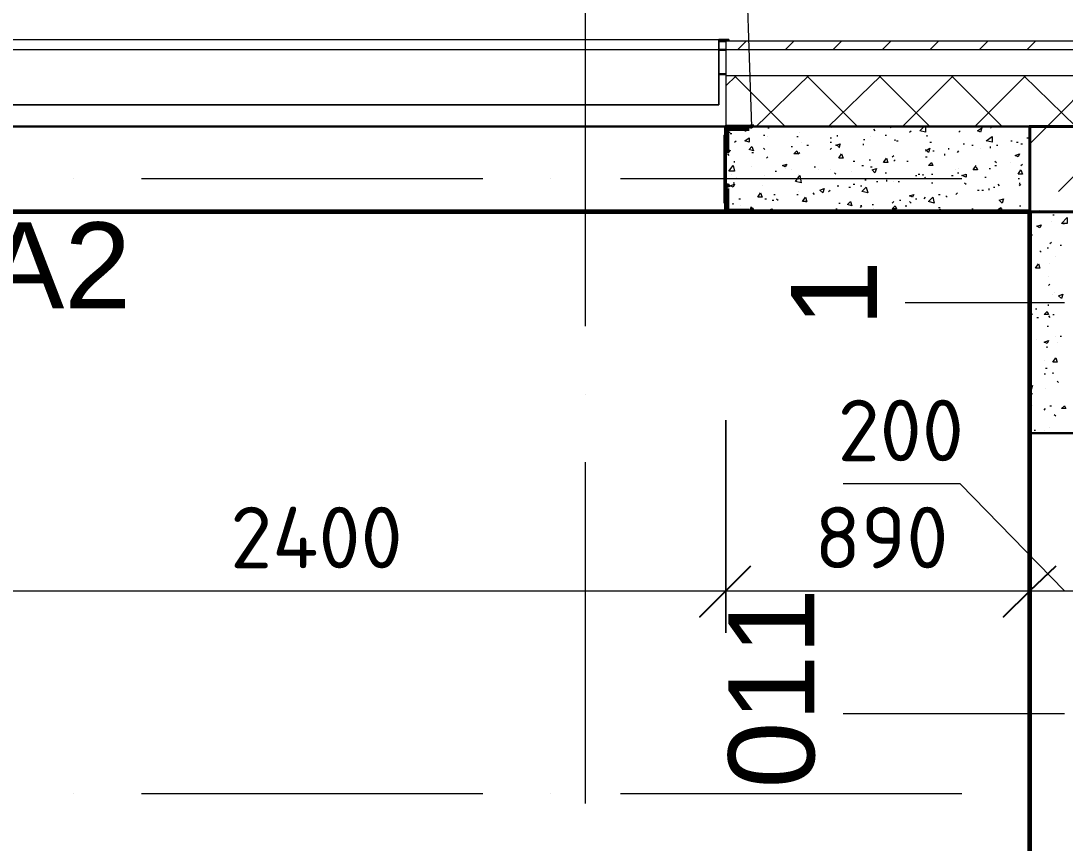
# Model space of a CAD drawing. Header units: millimetres. Extents: x -84737 to 172119, y -43083 to 59399.
# Drawn here: x 22753 to 25810, y 50933 to 53338 of the extents above; entities that cross this region are included whole.
import ezdxf

# ---------------------------------------------------------------- set-up
doc = ezdxf.new("R2010")
doc.units = ezdxf.units.MM
for name, color, linetype, lineweight in [('11) Плинтус ПЛ-2', 70, 'Continuous', 30), ('15) Штукатурка стен СТ-1.1', 161, 'Continuous', 60), ('16) Краска СТ-1.1 стена', 5, 'Continuous', 60), ('20) Шпакл. баз. фин Стена', 40, 'Continuous', 60), ('4) Плинтус ПЛ-3', 3, 'Continuous', 30)]:
    doc.layers.add(name, color=color, linetype=linetype, lineweight=lineweight)
for name, color, linetype in [('PDF _Марки', 7, 'Continuous'), ('PDF _Обобщенные модели', 7, 'Continuous'), ('PDF _Окна', 7, 'Continuous'), ('PDF _Оси', 7, 'Continuous'), ('PDF _Размеры-100', 7, 'Continuous'), ('PDF _Стены', 7, 'Continuous'), ('PDF _Текст', 7, 'Continuous')]:
    doc.layers.add(name, color=color, linetype=linetype)
doc.styles.add('PDF GOSTCommon', font='arial.ttf')
doc.styles.add('PDF ISOCPEUR', font='isocpeur.ttf')

msp = doc.modelspace()

# ---------------------------------------------------------------- linework, layer by layer
at = {"layer": '11) Плинтус ПЛ-2'}
msp.add_lwpolyline([(21184.8, 52779.4), (19707.4, 52779.4), (19707.4, 49977), (25705.8, 49977), (25705.8, 52779.4), (21684.3, 52779.4)], dxfattribs=at)
at = {"layer": '15) Штукатурка стен СТ-1.1'}
msp.add_lwpolyline([(21184.8, 52779.4), (19707.4, 52779.4), (19707.4, 49977), (25705.8, 49977), (25705.8, 52779.4), (21684.3, 52779.4)], dxfattribs=at)
at = {"layer": '16) Краска СТ-1.1 стена'}
msp.add_lwpolyline([(21184.8, 52779.4), (19707.4, 52779.4), (19707.4, 49977), (25705.8, 49977), (25705.8, 52779.4), (21684.3, 52779.4)], dxfattribs=at)
at = {"layer": '20) Шпакл. баз. фин Стена'}
msp.add_lwpolyline([(21184.8, 52779.4), (19707.4, 52779.4), (19707.4, 49977), (25705.8, 49977), (25705.8, 52779.4), (21684.3, 52779.4)], dxfattribs=at)
at = {"layer": '4) Плинтус ПЛ-3'}
msp.add_lwpolyline([(25705.8, 52131.7), (25705.8, 52779.4), (24816.8, 52779.4)], dxfattribs=at)
at = {"layer": 'PDF _Марки', "lineweight": 9}
for points in [[(24893, 53029.1), (24871.9, 53634.5)], [(25807.4, 52512.7), (25341.8, 52512.7)], [(25807.4, 51310.5), (25159.7, 51310.5)]]:
    msp.add_lwpolyline(points, dxfattribs=at)
at = {"layer": 'PDF _Обобщенные модели', "lineweight": 50}
for points in [[(24888.8, 53029.1), (24816.8, 53029.1), (24816.8, 52952.9)], [(24821.1, 52957.2), (24821.1, 53020.7), (24884.6, 53020.7)], [(24816.8, 52851.3), (24816.8, 52779.4), (24888.8, 52779.4)], [(24884.6, 52783.6), (24821.1, 52783.6), (24821.1, 52847.1)]]:
    msp.add_lwpolyline(points, dxfattribs=at)
at = {"layer": 'PDF _Обобщенные модели', "lineweight": 30}
msp.add_lwpolyline([(24816.8, 52804.8), (24812.6, 52804.8), (24812.6, 53003.7), (24816.8, 53003.7)], dxfattribs=at)
at = {"layer": 'PDF _Обобщенные модели', "lineweight": 50}
for centre, start, end in [((24887.7, 53033.4), 270, 11.5359), ((24820, 52961.5), 258.4641, 360), ((24820, 52851.4), 0, 101.5359), ((24887.7, 52783.6), 348.4641, 90)]:
    msp.add_arc(centre, 6.35, start, end, dxfattribs=at)
at = {"layer": 'PDF _Окна', "lineweight": 18}
for points in [[(22433.6, 53283.1), (22403.9, 53283.1), (22403.9, 53278.9), (22403.9, 53283.1), (22433.6, 53283.1), (22433.6, 53092.6), (24795.7, 53092.6), (24795.7, 53283.1), (24825.3, 53283.1), (24825.3, 53278.9), (24825.3, 53283.1), (24795.7, 53283.1)], [(24795.7, 53253.5), (24795.7, 53092.6), (22433.6, 53092.6), (22433.6, 53253.5)]]:
    msp.add_lwpolyline(points, dxfattribs=at)
msp.add_lwpolyline([(22433.6, 53253.5), (22433.6, 53283.1), (24795.7, 53283.1), (24795.7, 53253.5)], close=True, dxfattribs=at)
at = {"layer": 'PDF _Оси', "lineweight": 9}
for points in [[(24406.2, 52445), (24406.2, 53448.2)], [(22907.7, 52876.7), (22907.7, 52876.7)], [(23106.6, 52876.7), (24105.7, 52876.7)], [(24304.6, 52876.7), (24304.6, 52876.7)], [(24507.8, 52876.7), (25506.9, 52876.7)], [(25705.8, 52876.7), (25705.8, 52876.7)], [(24406.2, 52246), (24406.2, 52246)], [(24406.2, 51048), (24406.2, 52047)], [(22907.7, 51077.6), (22907.7, 51077.6)], [(23106.6, 51077.6), (24105.7, 51077.6)], [(24304.6, 51077.6), (24304.6, 51077.6)], [(24507.8, 51077.6), (25506.9, 51077.6)], [(25705.8, 51077.6), (25705.8, 51077.6)]]:
    msp.add_lwpolyline(points, dxfattribs=at)
at = {"layer": 'PDF _Размеры-100', "lineweight": 9}
for points in [[(19584.6, 51670.3), (21184.8, 51670.3), (22416.6, 51670.3), (24816.8, 51670.3), (25705.8, 51670.3), (25904.8, 51670.3), (26065.6, 51670.3), (26865.7, 51670.3), (30095.6, 51670.3), (30095.6, 52169.8), (30095.6, 51547.5), (30095.6, 52169.8), (30095.6, 51670.3), (30375, 51670.3)], [(25807.4, 51670.3), (25502.6, 51983.5), (25159.7, 51983.5)]]:
    msp.add_lwpolyline(points, dxfattribs=at)
for points in [[(24816.8, 51670.3), (24816.8, 52169.8), (24816.8, 51547.5), (24816.8, 52169.8)], [(25705.8, 51670.3), (25705.8, 52169.8), (25705.8, 51547.5), (25705.8, 52169.8)]]:
    msp.add_lwpolyline(points, close=True, dxfattribs=at)
at = {"layer": 'PDF _Размеры-100', "lineweight": 25}
for points in [[(24888.8, 51742.3), (24816.8, 51670.3), (24740.7, 51594.1), (24816.8, 51670.3)], [(25782, 51742.3), (25705.8, 51670.3), (25629.6, 51594.1), (25705.8, 51670.3)]]:
    msp.add_lwpolyline(points, close=True, dxfattribs=at)
at = {"layer": 'PDF _Стены', "lineweight": 30}
for points in [[(24795.7, 53278.9), (24816.8, 53278.9)], [(24816.8, 53253.5), (24795.7, 53253.5)], [(24795.7, 53181.5), (24816.8, 53181.5)], [(21383.7, 53029.1), (25705.8, 53029.1)], [(24816.8, 53029.1), (24816.8, 52779.4)], [(21383.7, 52779.4), (25904.8, 52779.4), (25904.8, 52131.7), (25705.8, 52131.7)], [(25705.8, 49977), (25705.8, 52779.4)]]:
    msp.add_lwpolyline(points, dxfattribs=at)
at = {"layer": 'PDF _Стены', "lineweight": 18}
for points in [[(26865.7, 53029.1), (26865.7, 53278.9), (24816.8, 53278.9), (24816.8, 53029.1)], [(26865.7, 53253.5), (24816.8, 53253.5)], [(26865.7, 53177.3), (24816.8, 53177.3)]]:
    msp.add_lwpolyline(points, dxfattribs=at)
at = {"layer": 'PDF _Стены', "lineweight": 9}
for points in [[(24850.7, 53253.5), (24876.1, 53278.9)], [(24990.4, 53253.5), (25015.8, 53278.9)], [(25130.1, 53253.5), (25155.5, 53278.9)], [(25274, 53253.5), (25299.4, 53278.9)], [(25413.7, 53253.5), (25439.1, 53278.9)], [(25557.7, 53253.5), (25583.1, 53278.9)], [(25697.4, 53253.5), (25722.8, 53278.9)], [(24816.8, 53147.7), (24846.5, 53177.3)], [(24990.4, 53029.1), (24842.2, 53177.3)], [(24905.7, 53029.1), (25058.1, 53177.3)], [(25202.1, 53029.1), (25053.9, 53177.3)], [(25117.4, 53029.1), (25269.8, 53177.3)], [(25413.7, 53029.1), (25265.6, 53177.3)], [(25333.3, 53029.1), (25481.5, 53177.3)], [(25625.4, 53029.1), (25477.2, 53177.3)], [(25545, 53029.1), (25693.1, 53177.3)], [(25841.3, 53029.1), (25688.9, 53177.3)], [(25705.8, 52978.3), (25756.6, 53029.1), (25904.8, 53177.3)], [(24859.2, 53029.1), (24859.2, 53029.1)], [(25295.2, 53029.1), (25299.4, 53024.9), (25299.4, 53029.1)], [(25401, 53029.1), (25401, 53012.2), (25384.1, 53016.4), (25396.8, 53029.1)], [(25591.5, 53024.9), (25595.8, 53029.1)], [(25646.6, 53029.1), (25646.6, 53029.1)], [(25646.6, 53029.1), (25659.3, 53029.1)], [(25659.3, 53029.1), (25659.3, 53029.1)], [(25790.5, 52838.6), (25981, 53029.1)], [(24825.3, 53012.2), (24829.5, 53012.2)], [(24829.5, 53008), (24833.8, 53008)], [(24871.9, 53016.4), (24876.1, 53016.4)], [(24926.9, 53003.7), (24931.1, 53003.7)], [(24939.6, 53024.9), (24943.8, 53024.9)], [(24939.6, 52999.5), (24939.6, 52999.5)], [(25024.3, 52999.5), (25028.5, 52999.5)], [(25032.7, 53012.2), (25032.7, 53012.2)], [(25125.9, 53024.9), (25125.9, 53024.9)], [(25142.8, 53003.7), (25142.8, 52999.5)], [(25240.2, 52999.5), (25240.2, 52999.5)], [(25248.6, 53020.7), (25252.9, 53016.4)], [(25282.5, 53003.7), (25286.7, 53003.7)], [(25354.5, 53012.2), (25358.7, 53016.4)], [(25405.3, 52999.5), (25405.3, 53003.7)], [(25498.4, 53012.2), (25502.6, 53016.4)], [(24842.2, 52982.6), (24846.5, 52986.8)], [(25007.3, 52969.9), (25011.6, 52969.9)], [(25037, 52982.6), (25037, 52982.6)], [(25053.9, 52974.1), (25058.1, 52974.1)], [(25121.6, 52995.3), (25125.9, 52995.3)], [(25121.6, 52982.6), (25125.9, 52982.6)], [(25147, 52969.9), (25138.6, 52974.1), (25151.3, 52978.3), (25147, 52965.6)], [(25219, 52991), (25223.2, 52991)], [(25219, 52974.1), (25219, 52978.3)], [(25312.1, 52986.8), (25312.1, 52991)], [(25316.4, 52986.8), (25320.6, 52986.8)], [(25413.7, 52982.6), (25418, 52982.6)], [(25511.1, 52978.3), (25515.3, 52978.3)], [(25536.5, 52974.1), (25540.7, 52974.1)], [(25591.5, 52965.6), (25591.5, 52969.9)], [(25608.5, 52974.1), (25612.7, 52974.1)], [(25650.8, 52986.8), (25655, 52986.8)], [(25667.7, 52982.6), (25672, 52982.6)], [(25680.4, 52978.3), (25684.7, 52978.3)], [(25697.4, 52995.3), (25701.6, 52995.3)], [(24821.1, 52948.7), (24825.3, 52944.5)], [(24825.3, 52944.5), (24825.3, 52944.5)], [(24893, 52952.9), (24897.3, 52952.9)], [(24926.9, 52965.6), (24931.1, 52961.4)], [(24935.4, 52936), (24939.6, 52940.2)], [(25028.5, 52948.7), (25032.7, 52952.9)], [(25121.6, 52961.4), (25125.9, 52965.6)], [(25303.7, 52940.2), (25307.9, 52944.5)], [(25401, 52957.2), (25413.7, 52965.6), (25409.5, 52952.9), (25401, 52961.4)], [(25401, 52940.2), (25405.3, 52940.2)], [(25422.2, 52957.2), (25426.4, 52957.2)], [(25456.1, 52948.7), (25456.1, 52944.5)], [(25468.8, 52961.4), (25468.8, 52965.6)], [(25494.2, 52952.9), (25498.4, 52957.2)], [(25561.9, 52965.6), (25561.9, 52965.6)], [(24842.2, 52923.3), (24842.2, 52927.5)], [(24893, 52910.6), (24893, 52910.6)], [(24990.4, 52906.4), (24990.4, 52906.4)], [(25075.1, 52910.6), (25079.3, 52910.6)], [(25189.4, 52927.5), (25193.6, 52927.5)], [(25214.8, 52914.8), (25219, 52914.8)], [(25235.9, 52931.8), (25240.2, 52931.8)], [(25240.2, 52910.6), (25244.4, 52910.6)], [(25307.9, 52927.5), (25312.1, 52931.8)], [(25346, 52927.5), (25350.2, 52927.5)], [(25498.4, 52906.4), (25498.4, 52906.4)], [(25549.2, 52910.6), (25553.4, 52902.1), (25540.7, 52902.1), (25549.2, 52914.8)], [(25587.3, 52906.4), (25591.5, 52906.4)], [(25604.2, 52927.5), (25608.5, 52923.3)], [(25604.2, 52914.8), (25608.5, 52914.8)], [(25650.8, 52923.3), (25650.8, 52923.3)], [(25680.4, 52914.8), (25684.7, 52919.1)], [(24833.8, 52889.4), (24833.8, 52889.4)], [(24846.5, 52881), (24846.5, 52881)], [(24931.1, 52885.2), (24931.1, 52885.2)], [(24935.4, 52876.7), (24935.4, 52876.7)], [(24960.8, 52897.9), (24965, 52897.9)], [(25007.3, 52902.1), (25007.3, 52902.1)], [(25028.5, 52889.4), (25028.5, 52889.4)], [(25028.5, 52881), (25028.5, 52881)], [(25087.8, 52902.1), (25087.8, 52902.1)], [(25121.6, 52902.1), (25121.6, 52902.1)], [(25125.9, 52876.7), (25130.1, 52876.7)], [(25134.3, 52893.7), (25138.6, 52889.4)], [(25185.1, 52897.9), (25185.1, 52897.9)], [(25282.5, 52893.7), (25286.7, 52893.7)], [(25371.4, 52885.2), (25375.6, 52885.2)], [(25379.9, 52889.4), (25384.1, 52889.4)], [(25392.6, 52889.4), (25392.6, 52885.2)], [(25396.8, 52876.7), (25401, 52881)], [(25418, 52889.4), (25422.2, 52889.4)], [(25477.2, 52885.2), (25481.5, 52885.2)], [(25489.9, 52902.1), (25489.9, 52902.1)], [(25494.2, 52893.7), (25498.4, 52893.7)], [(25574.6, 52881), (25578.8, 52881)], [(25672, 52876.7), (25676.2, 52876.7)], [(24838, 52864), (24842.2, 52864)], [(24922.7, 52855.6), (24922.7, 52855.6)], [(25028.5, 52872.5), (25028.5, 52872.5)], [(25142.8, 52855.6), (25147, 52855.6)], [(25176.7, 52851.3), (25180.9, 52851.3)], [(25189.4, 52859.8), (25193.6, 52859.8)], [(25210.5, 52855.6), (25214.8, 52855.6)], [(25223.2, 52872.5), (25227.5, 52872.5)], [(25257.1, 52868.3), (25261.3, 52868.3)], [(25286.7, 52872.5), (25286.7, 52868.3)], [(25307.9, 52868.3), (25307.9, 52868.3)], [(25320.6, 52868.3), (25324.8, 52868.3)], [(25418, 52864), (25422.2, 52864)], [(25515.3, 52864), (25519.6, 52859.8)], [(25587.3, 52842.9), (25587.3, 52847.1)], [(25600, 52851.3), (25604.2, 52851.3)], [(25612.7, 52859.8), (25616.9, 52855.6)], [(25672, 52859.8), (25672, 52859.8)], [(25676.2, 52864), (25676.2, 52859.8)], [(25676.2, 52855.6), (25680.4, 52859.8)], [(24816.8, 52838.6), (24816.8, 52834.4)], [(24854.9, 52817.5), (24859.2, 52817.5)], [(24910, 52825.9), (24914.2, 52825.9)], [(24931.1, 52817.5), (24935.4, 52817.5)], [(24956.5, 52830.2), (24960.8, 52830.2)], [(24965, 52817.5), (24969.2, 52813.3)], [(25024.3, 52830.2), (25028.5, 52830.2)], [(25028.5, 52838.6), (25028.5, 52838.6)], [(25070.8, 52834.4), (25075.1, 52830.2)], [(25117.4, 52838.6), (25121.6, 52842.9)], [(25371.4, 52817.5), (25375.6, 52817.5)], [(25396.8, 52817.5), (25401, 52821.7)], [(25439.1, 52830.2), (25443.4, 52830.2)], [(25460.3, 52825.9), (25464.5, 52821.7)], [(25489.9, 52830.2), (25494.2, 52834.4)], [(25553.4, 52842.9), (25557.7, 52842.9)], [(25566.1, 52842.9), (25570.4, 52842.9)], [(24838, 52800.6), (24838, 52804.8)], [(24859.2, 52796.3), (24859.2, 52796.3)], [(24943.8, 52779.4), (24939.6, 52783.6), (24952.3, 52787.9), (24948.1, 52779.4)], [(24952.3, 52813.3), (24956.5, 52813.3)], [(25049.7, 52809), (25053.9, 52809)], [(25096.2, 52783.6), (25096.2, 52783.6)], [(25138.6, 52787.9), (25142.8, 52787.9)], [(25147, 52804.8), (25151.3, 52804.8)], [(25210.5, 52792.1), (25214.8, 52796.3), (25210.5, 52796.3)], [(25244.4, 52800.6), (25248.6, 52800.6)], [(25248.6, 52787.9), (25248.6, 52787.9)], [(25303.7, 52804.8), (25307.9, 52809)], [(25324.8, 52813.3), (25329.1, 52813.3)], [(25341.8, 52796.3), (25346, 52796.3)], [(25354.5, 52809), (25358.7, 52804.8)], [(25439.1, 52792.1), (25443.4, 52792.1)], [(25439.1, 52779.4), (25443.4, 52787.9), (25447.6, 52779.4)], [(25536.5, 52787.9), (25540.7, 52787.9)], [(25583.1, 52783.6), (25587.3, 52783.6)], [(25604.2, 52779.4), (25621.2, 52792.1), (25621.2, 52779.4)], [(25621.2, 52787.9), (25625.4, 52787.9)], [(25638.1, 52783.6), (25638.1, 52783.6)], [(25676.2, 52796.3), (25680.4, 52796.3)], [(25731.2, 52779.4), (25735.4, 52783.6)], [(25117.4, 52779.4), (25117.4, 52779.4)], [(25705.8, 52762.5), (25705.8, 52762.5)], [(25705.8, 52754), (25710.1, 52754), (25705.8, 52762.5)], [(25773.5, 52770.9), (25777.8, 52770.9)], [(25735.4, 52737.1), (25739.7, 52737.1)], [(25769.3, 52749.8), (25769.3, 52749.8)], [(25803.2, 52745.5), (25807.4, 52745.5)], [(25710.1, 52711.7), (25714.3, 52711.7)], [(25735.4, 52665.1), (25739.7, 52660.9)], [(25756.6, 52673.6), (25760.8, 52673.6)], [(25765.1, 52686.3), (25769.3, 52690.5)], [(25794.7, 52682), (25798.9, 52682)], [(25782, 52648.2), (25782, 52648.2)], [(25710.1, 52601.6), (25710.1, 52601.6)], [(25765.1, 52627), (25765.1, 52627)], [(25760.8, 52588.9), (25760.8, 52588.9)], [(25760.8, 52563.5), (25765.1, 52567.7)], [(25777.8, 52542.3), (25777.8, 52542.3)], [(25760.8, 52504.2), (25760.8, 52508.5)], [(25773.5, 52538.1), (25773.5, 52538.1)], [(25710.1, 52483.1), (25714.3, 52478.8)], [(25722.8, 52495.8), (25727, 52495.8)], [(25773.5, 52478.8), (25777.8, 52478.8)], [(25727, 52470.4), (25731.2, 52470.4)], [(25760.8, 52474.6), (25765.1, 52470.4)], [(25756.6, 52445), (25760.8, 52445)], [(25727, 52406.9), (25727, 52406.9)], [(25782, 52415.3), (25782, 52415.3)], [(25786.2, 52398.4), (25786.2, 52398.4)], [(25794.7, 52415.3), (25798.9, 52415.3)], [(25756.6, 52381.5), (25756.6, 52385.7)], [(25748.1, 52343.4), (25748.1, 52343.4)], [(25748.1, 52305.3), (25752.4, 52305.3)], [(25752.4, 52322.2), (25756.6, 52322.2)], [(25773.5, 52309.5), (25773.5, 52305.3)], [(25705.8, 52267.2), (25714.3, 52271.4), (25710.1, 52258.7)], [(25786.2, 52284.1), (25790.5, 52279.9)], [(25705.8, 52262.9), (25710.1, 52262.9)], [(25710.1, 52250.2), (25714.3, 52246)], [(25752.4, 52262.9), (25752.4, 52262.9)], [(25714.3, 52212.1), (25714.3, 52212.1)], [(25748.1, 52199.4), (25752.4, 52203.7)], [(25765.1, 52212.1), (25769.3, 52212.1)], [(25777.8, 52186.7), (25782, 52182.5)], [(25765.1, 52148.6), (25765.1, 52148.6)], [(25718.5, 52140.2), (25722.8, 52140.2)], [(25748.1, 52140.2), (25748.1, 52140.2)]]:
    msp.add_lwpolyline(points, dxfattribs=at)
at = {"layer": 'PDF _Стены', "lineweight": 40}
msp.add_lwpolyline([(26649.8, 53029.1), (25705.8, 53029.1), (25705.8, 52779.4), (26649.8, 52779.4)], dxfattribs=at)
at = {"layer": 'PDF _Стены', "lineweight": 9}
for points in [[(25566.1, 53024.9), (25561.9, 53012.2), (25553.4, 53016.4)], [(25595.8, 52982.6), (25578.8, 52986.8), (25595.8, 52999.5)], [(24884.6, 52995.3), (24884.6, 52982.6), (24871.9, 52986.8)], [(24893, 52969.9), (24897.3, 52957.2), (24884.6, 52961.4)], [(25024.3, 52957.2), (25028.5, 52948.7), (25015.8, 52948.7)], [(25155.5, 52948.7), (25159.7, 52936), (25147, 52936)], [(25676.2, 52948.7), (25672, 52940.2), (25663.5, 52944.5)], [(24842.2, 52897.9), (24825.3, 52897.9), (24838, 52914.8)], [(24994.6, 52919.1), (24990.4, 52910.6), (24981.9, 52914.8)], [(25257.1, 52906.4), (25252.9, 52893.7), (25244.4, 52902.1)], [(25286.7, 52936), (25291, 52923.3), (25278.3, 52923.3)], [(25418, 52923.3), (25422.2, 52914.8), (25409.5, 52914.8)], [(25037, 52864), (25020, 52868.3), (25032.7, 52885.2)], [(25519.6, 52889.4), (25519.6, 52881), (25506.9, 52885.2)], [(25680.4, 52902.1), (25684.7, 52889.4), (25672, 52889.4)], [(24842.2, 52859.8), (24838, 52851.3), (24829.5, 52855.6)], [(25104.7, 52847.1), (25100.5, 52834.4), (25092, 52842.9)], [(25231.7, 52834.4), (25214.8, 52838.6), (25227.5, 52851.3)], [(24918.4, 52834.4), (24922.7, 52821.7), (24910, 52821.7)], [(25049.7, 52821.7), (25053.9, 52809), (25041.2, 52809)], [(25367.2, 52830.2), (25362.9, 52821.7), (25354.5, 52825.9)], [(25426.4, 52804.8), (25409.5, 52809), (25422.2, 52821.7)], [(25629.6, 52817.5), (25625.4, 52804.8), (25616.9, 52813.3)], [(25180.9, 52809), (25185.1, 52796.3), (25172.4, 52800.6)], [(25312.1, 52796.3), (25316.4, 52787.9), (25303.7, 52787.9)], [(25798.9, 52745.5), (25815.9, 52762.5), (25815.9, 52745.5)], [(25739.7, 52741.3), (25735.4, 52732.8), (25727, 52737.1)], [(25731.2, 52627), (25735.4, 52614.3), (25722.8, 52614.3)], [(25803.2, 52538.1), (25798.9, 52525.4), (25790.5, 52533.9)], [(25756.6, 52487.3), (25760.8, 52478.8), (25748.1, 52478.8)], [(25760.8, 52402.6), (25756.6, 52394.2), (25748.1, 52398.4)], [(25782, 52351.8), (25786.2, 52339.1), (25773.5, 52339.1)], [(25807.4, 52212.1), (25811.6, 52203.7), (25798.9, 52203.7)]]:
    msp.add_lwpolyline(points, close=True, dxfattribs=at)

# ---------------------------------------------------------------- texts
at = {"layer": 'PDF _Текст', "attachment_point": 4}
for s, insert, char_height, style in [('А2', (22646.1, 52622.5), 251.59, 'PDF GOSTCommon'), ('200', (25143.8, 52139.7), 180, 'PDF ISOCPEUR'), ('2400', (23365.8, 51826.4), 180, 'PDF ISOCPEUR'), ('890', (25076.1, 51826.4), 180, 'PDF ISOCPEUR')]:
    msp.add_mtext(s, dxfattribs=dict(at, insert=insert, char_height=char_height, style=style))
at = {"layer": 'PDF _Текст', "attachment_point": 4, "rotation": 90, "style": 'PDF GOSTCommon'}
for s, insert, char_height in [('1', (25133.5, 52442.9), 251.6), ('011', (24951.5, 51092.4), 251.59)]:
    msp.add_mtext(s, dxfattribs=dict(at, insert=insert, char_height=char_height))

doc.saveas('drawing.dxf')
